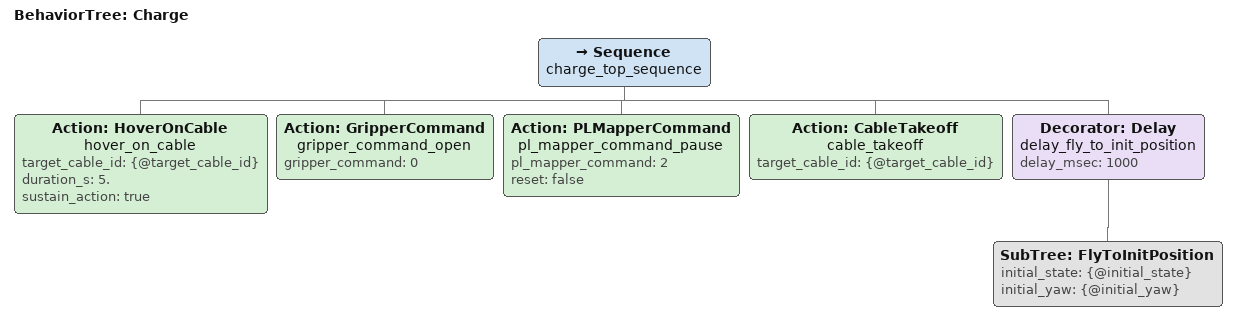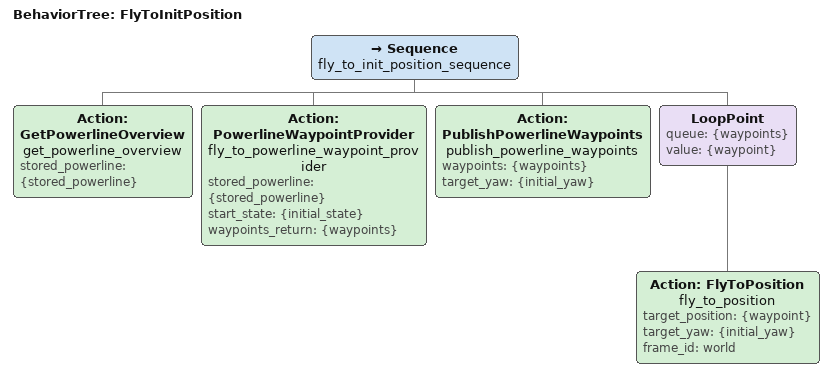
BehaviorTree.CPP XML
<root BTCPP_format="4" main_tree_to_execute="Charge">
     <BehaviorTree ID="Charge">
        <Sequence name="charge_top_sequence">

            <Action ID="HoverOnCable" name="hover_on_cable"
                  target_cable_id="{@target_cable_id}"
                  duration_s="5."
                  sustain_action="true"
            />

            <Action
                  ID="GripperCommand"
                  name="gripper_command_open"
                  gripper_command="0"
            />

            <Action
                ID="PLMapperCommand"
                name="pl_mapper_command_pause"
                pl_mapper_command="2"
                reset="false"
            />

            <Action
               ID="CableTakeoff"
               name="cable_takeoff"
               target_cable_id="{@target_cable_id}"
            />

            <Decorator ID="Delay" name="delay_fly_to_init_position" delay_msec="1000">
                <SubTree
                    ID="FlyToInitPosition"
                    initial_state="{@initial_state}"
                    initial_yaw="{@initial_yaw}"
                />
            </Decorator>

        </Sequence>
     </BehaviorTree>

     <BehaviorTree ID="FlyToInitPosition">
        <Sequence name="fly_to_init_position_sequence">
            <Action
                ID="GetPowerlineOverview"
                name="get_powerline_overview"
                stored_powerline="{stored_powerline}"
            />

            <Action
                ID="PowerlineWaypointProvider"
                name="fly_to_powerline_waypoint_provider"
                stored_powerline="{stored_powerline}"
                start_state="{initial_state}"
                waypoints_return="{waypoints}"
            />

            <Action
                ID="PublishPowerlineWaypoints"
                name="publish_powerline_waypoints"
                waypoints="{waypoints}"
                target_yaw="{initial_yaw}"
            />

            <LoopPoint queue="{waypoints}" value="{waypoint}">
                <Action
                    ID="FlyToPosition"
                    name="fly_to_position"
                    target_position="{waypoint}"
                    target_yaw="{initial_yaw}"
                    frame_id="world"
                />
            </LoopPoint>
        </Sequence>
     </BehaviorTree>

 </root>
